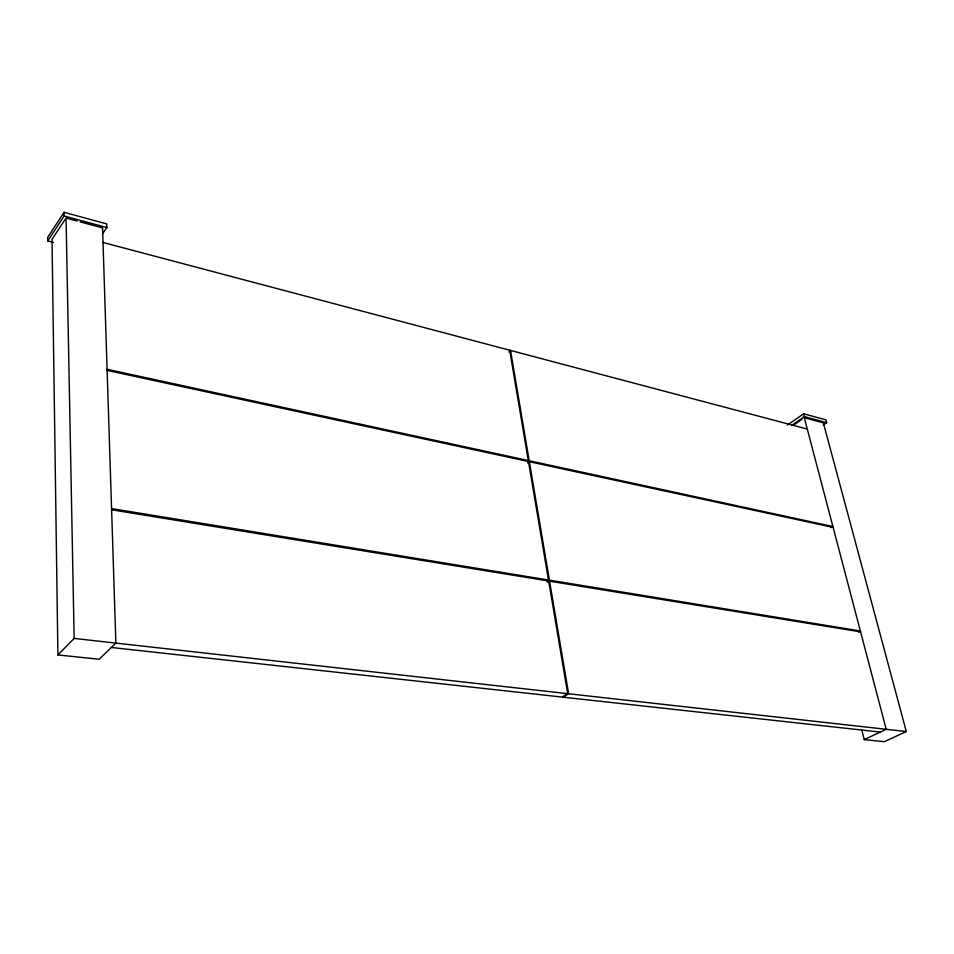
<?xml version="1.0" encoding="UTF-8"?>
<svg xmlns="http://www.w3.org/2000/svg" width="954" height="954" viewBox="0 0 954 954"><rect width="100%" height="100%" fill="white"/><g stroke="black" fill="none" stroke-linecap="round" stroke-linejoin="round"><path stroke-width="1.43" d="M102.65 233.647L106.884 227.553L106.765 223.928L64.061 212.289L47.7 237.307L47.748 240.933L53.376 242.399M47.748 240.933L64.121 215.974L64.061 212.289M65.277 219.229L52.017 239.359L57.908 654.933L99.133 659.262L115.887 643.103L102.555 227.923L80.088 221.841M57.908 654.933L74.15 638.429L66.053 218.049L77.286 221.089M508.923 351.883L510.533 350.44L529.208 460.746L527.502 462.106M527.669 463.06L529.363 461.712L833.128 527.395M546.714 581.248L548.49 580.008L528.48 461.521L107.134 370.402M547.62 581.403L549.409 580.151L860.365 630.988L858.481 631.989M547.787 582.429L549.576 581.189L860.603 631.882M787.36 425.079L803.685 413.797L825.961 419.867L826.713 422.682L823.207 425.055M791.581 425.484L804.425 416.636L826.713 422.682M793.633 425.067L801.932 419.355M831.113 527.645L832.914 526.548L529.208 460.746M864.241 739.6L886.206 729.309L804.305 417.721L823.35 422.872L906.3 731.551L884.31 741.711L864.241 739.6L861.653 729.5M564.875 695.371L565.805 695.466M111.356 647.468L562.073 697.064L567.69 693.665L548.669 581.034L111.606 509.794M880.292 732.076L563.003 697.171L568.632 693.773L549.576 581.189M74.15 638.429L906.3 731.551M111.57 508.577L548.49 580.008M107.098 369.293L528.313 460.555L509.674 350.213M103.02 242.471L807.287 429.061M64.121 215.974L106.884 227.553M803.685 413.797L804.425 416.636M529.363 461.712L549.409 580.151"/></g></svg>
